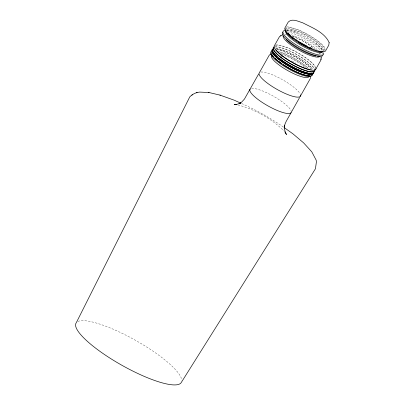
<?xml version="1.0" encoding="UTF-8"?>
<svg xmlns="http://www.w3.org/2000/svg" width="405" height="405" viewBox="0 0 405 405"><rect width="100%" height="100%" fill="white"/><g stroke="black" fill="none" stroke-linecap="round" stroke-linejoin="round"><path stroke-width="0.3" stroke-dasharray="2.02 1.52" d="M286.087 28.325L285.55 29.271A22.148 5.209 29.4 0 1 305.355 34.658A22.148 5.209 29.4 0 1 324.127 49.81M286.436 30.132L289.474 30.269L297.599 32.739M237.968 104.946C255.079 109.461 271.325 118.538 283.991 130.896M292.319 36.247C300.237 39.088 307.684 43.294 314.27 48.509M280.675 55.844L282.417 56.472M241.618 103.523C256.319 110.038 270.403 118.012 283.601 127.185M291.828 60.963L295.939 63.357M315.784 43.153L321.666 48.706L323.2 51.308M319.16 53.227L319.525 53.703M286.578 29.859A20.964 4.931 29.4 0 1 310.073 37.675A20.964 4.931 29.4 0 1 321.56 51.364M324.506 50.326A22.148 5.209 29.4 0 1 321.57 51.091M285.834 29.221A22.148 5.209 29.4 0 1 305.891 33.711A22.148 5.209 29.4 0 1 324.704 49.921M251.621 88.472A23.632 5.559 29.4 0 1 273.896 96.481A23.632 5.559 29.4 0 1 291.225 111.152M260.866 72.065A23.632 5.559 29.4 0 1 283.141 80.074A23.632 5.559 29.4 0 1 300.469 94.745M275.203 45.689A23.252 5.468 29.4 0 1 296.521 52.169A23.252 5.468 29.4 0 1 315.343 67.594M275.365 47.081A23.252 5.468 29.4 0 1 297.28 54.959A23.252 5.468 29.4 0 1 314.326 69.397M276.904 49.435A23.804 5.599 29.4 0 1 312.159 69.837M275.937 44.985A23.804 5.599 29.4 0 1 298.374 53.055A23.804 5.599 29.4 0 1 315.824 67.832M275.461 51.977A23.252 5.468 29.4 0 1 276.468 52.154M280.452 53.247A23.252 5.468 29.4 0 1 306.17 67.711M279.809 52.078A23.252 5.468 29.4 0 1 308.332 68.41M275.618 48.306A23.804 5.599 29.4 0 1 295.392 55.809A23.804 5.599 29.4 0 1 312.675 68.926M274.919 46.788A23.804 5.599 29.4 0 1 297.356 54.857A23.804 5.599 29.4 0 1 314.807 69.635M276.023 48.6A23.252 5.468 29.4 0 1 295.336 55.931A23.252 5.468 29.4 0 1 312.22 68.739M276.772 49.643A23.252 5.468 29.4 0 1 311.374 69.23M281.262 54.067A21.511 5.057 29.4 0 1 305.056 67.448M278.296 51.455A23.804 5.599 29.4 0 1 308.726 68.531M285.14 34.769A21.025 4.941 29.4 0 1 287.261 34.896M292.294 36.222A21.025 4.941 29.4 0 1 314.29 48.514M318.846 52.984A21.025 4.941 29.4 0 1 319.555 54.057M291.296 34.805A21.025 4.941 29.4 0 1 317.085 49.572M320.072 53.136A21.025 4.941 29.4 0 1 320.471 54.067M286.239 30.471A23.252 5.468 29.4 0 1 305.552 37.802A23.252 5.468 29.4 0 1 322.436 50.615M287.358 31.818A23.252 5.468 29.4 0 1 321.464 51.319M322.451 52.706A23.252 5.468 29.4 0 1 323.018 53.966M287.327 30.309A20.964 4.931 29.4 0 1 307.086 37.412A20.964 4.931 29.4 0 1 322.456 50.428M286.583 26.973A23.353 5.493 29.4 0 1 308.595 34.886A23.353 5.493 29.4 0 1 325.716 49.38M77.826 321.524A60.421 14.205 29.4 0 1 135.726 340.453A60.421 14.205 29.4 0 1 181.749 380.133"/><path stroke-width="0.61" d="M321.13 58.057L321.135 57.059M315.657 69.407L320.795 60.284L321.003 59.277M310.534 76.768L310.26 78.641L300.302 96.309M320.968 59.621L321.165 57.723M258.628 74.019L244.428 99.088L241.501 102.222L239.107 103.807L240.828 102.961L236.95 104.348L234.217 104.611L236.728 104.687M299.629 97.504L286.193 121.353L285.029 123.976L284.371 126.775L284.548 125.14C284.108 128.38 284.796 131.746 286.487 134.546L284.776 131.752M209.056 92.527L199.604 92.082C195.99 92.355 192.324 94.238 189.808 96.83L76.261 322.77A60.421 14.205 29.4 0 0 120.138 364.277A60.421 14.205 29.4 0 0 181.081 382.796L315.439 168.779L316.376 162.081L316.183 160.157L311.759 151.794L303.623 142.879L292.962 133.847L284.108 127.545M282.386 34.865L279.501 36.632L274.362 45.755A23.804 5.599 29.4 0 0 293.463 63.124A23.804 5.599 29.4 0 0 315.925 68.44M271.208 54.032L269.315 55.065L259.301 72.829A23.632 5.559 29.4 0 0 278.265 90.072A23.632 5.559 29.4 0 0 300.571 95.352M280.549 35.761L280.857 35.61M191.813 95.109L192.41 94.821M196.541 92.796L197.113 92.522M219.95 95.109L234.105 100.141L240.509 103.022M208.504 92.401L220.396 95.21M308.833 76.844A21.511 5.057 29.4 0 1 287.14 70.247A21.511 5.057 29.4 0 1 271.522 55.47M309.916 75.72A23.252 5.468 29.4 0 1 307.572 75.583M307.081 75.502A23.252 5.468 29.4 0 1 299.604 73.224M298.986 72.976A23.252 5.468 29.4 0 1 283.353 64.653M281.769 63.58A23.252 5.468 29.4 0 1 278.817 61.423M277.334 60.239A23.252 5.468 29.4 0 1 275.162 58.33M273.34 56.442A23.252 5.468 29.4 0 1 271.988 54.619M311.455 75.74A23.252 5.468 29.4 0 1 288.001 68.612A23.252 5.468 29.4 0 1 271.117 52.64M311.283 73.3A23.252 5.468 29.4 0 1 308.934 73.163M307.932 72.986A23.252 5.468 29.4 0 1 300.971 70.804M300.353 70.556A23.252 5.468 29.4 0 1 278.696 57.819M277.339 56.654A23.252 5.468 29.4 0 1 272.914 51.329M312.766 73.411A23.252 5.468 29.4 0 1 289.317 66.283A23.252 5.468 29.4 0 1 272.428 50.311M313.516 72.718A23.804 5.599 29.4 0 1 289.236 66.385A23.804 5.599 29.4 0 1 272.849 49.425M312.665 74.226A23.804 5.599 29.4 0 1 290.198 68.911A23.804 5.599 29.4 0 1 271.102 51.546M314.807 69.635A23.804 5.599 29.4 0 1 291.534 64.42A23.804 5.599 29.4 0 1 274.246 46.95M314.027 71.806A23.804 5.599 29.4 0 1 291.565 66.491A23.804 5.599 29.4 0 1 272.464 49.127M314.164 70.936A23.252 5.468 29.4 0 1 290.709 63.808A23.252 5.468 29.4 0 1 273.826 47.831M310.341 69.716A23.252 5.468 29.4 0 1 307.557 69.052M306.95 68.875A23.252 5.468 29.4 0 1 292.253 62.299M291.727 62.005A23.252 5.468 29.4 0 1 275.901 49.79M323.656 52.837A23.252 5.468 29.4 0 1 298.991 46.636A23.252 5.468 29.4 0 1 285.672 30.456M318.932 56.138A21.025 4.941 29.4 0 1 317.54 56.184M315.875 55.976A21.025 4.941 29.4 0 1 286.214 39.589M322.309 51.815A20.964 4.931 29.4 0 1 301.168 45.39A20.964 4.931 29.4 0 1 285.94 30.988M322.856 55.5A23.252 5.468 29.4 0 1 299.406 48.372A23.252 5.468 29.4 0 1 282.523 32.4M322.507 51.987A22.148 5.209 29.4 0 1 299.968 43.507A22.148 5.209 29.4 0 1 285.353 29.676M319.803 56.381A21.025 4.941 29.4 0 1 299.396 50.387A21.025 4.941 29.4 0 1 283.146 35.883M311.663 48.256A22.148 5.209 29.4 0 1 310.033 47.552M307.248 46.241A22.148 5.209 29.4 0 1 302.667 43.821M302.171 43.538A22.148 5.209 29.4 0 1 300.181 42.368M299.199 41.761A22.148 5.209 29.4 0 1 298.237 41.153M297.305 40.546A22.148 5.209 29.4 0 1 295.792 39.523M294.339 38.49A22.148 5.209 29.4 0 1 293.423 37.807M290.274 35.235A22.148 5.209 29.4 0 1 288.152 33.159M309.769 48.286A20.964 4.931 29.4 0 1 307.668 47.329M306.079 46.555A20.964 4.931 29.4 0 1 301.801 44.261M301.279 43.958A20.964 4.931 29.4 0 1 298.688 42.388M293.109 38.515A20.964 4.931 29.4 0 1 292.076 37.7M291.109 36.895A20.964 4.931 29.4 0 1 287.535 33.245M291.058 112.717A23.632 5.559 29.4 0 1 267.219 105.472A23.632 5.559 29.4 0 1 250.057 89.237M329.159 42.571L328.754 45.244L325.549 50.924A23.353 5.493 29.4 0 1 301.998 43.765A23.353 5.493 29.4 0 1 285.039 27.727L288.244 22.042C292.167 17.987 298.48 21.561 302.839 22.857C312.235 27.778 324.501 32.273 329.159 42.571"/></g></svg>
